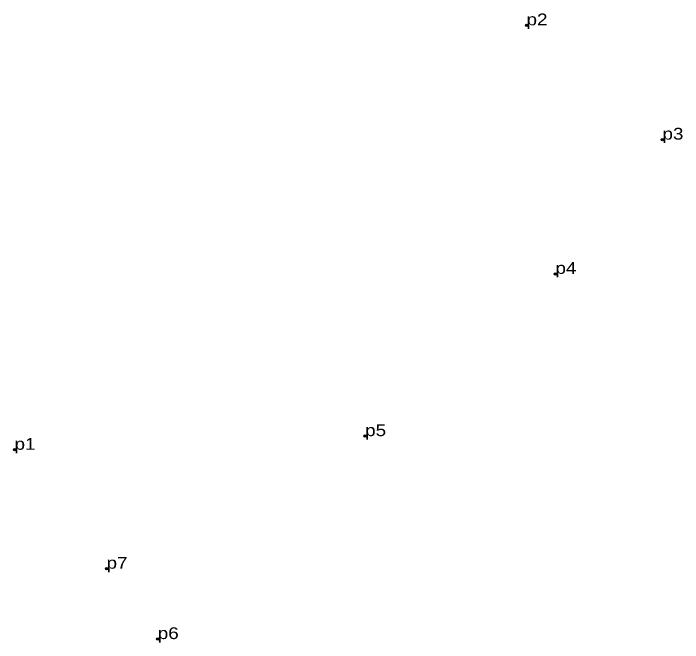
# Model space of a CAD drawing. Header units: metres. Extents: x 535239 to 555388, y 1816860 to 1852185.
# Drawn here: x 550353.7 to 550456.3, y 1819548.4 to 1819644.8 of the extents above; entities that cross this region are included whole.
import ezdxf

# ---------------------------------------------------------------- set-up
doc = ezdxf.new("R2010")
doc.units = ezdxf.units.M
doc.header["$LTSCALE"] = 0.72
doc.header["$PDMODE"] = 32
doc.header["$PDSIZE"] = 0.36
doc.layers.add('12', color=7, linetype='Continuous')
doc.layers.add('7', color=7, linetype='Continuous')

msp = doc.modelspace()

# ---------------------------------------------------------------- linework, layer by layer
at = {"layer": '7'}
for p in [(550432.37, 1819642.94), (550453.2, 1819625.43), (550436.8, 1819604.85), (550407.64, 1819580), (550353.92, 1819577.91), (550368.03, 1819559.69), (550375.85, 1819548.91)]:
    msp.add_point(p, dxfattribs=at)

# ---------------------------------------------------------------- texts
at = {"layer": '12', "width": 1.2}
for s, p in [('p2', (550432.37, 1819642.94)), ('p2', (550432.37, 1819642.94)), ('p3', (550453.2, 1819625.43)), ('p3', (550453.2, 1819625.43)), ('p4', (550436.8, 1819604.86)), ('p4', (550436.8, 1819604.86)), ('p5', (550407.64, 1819580)), ('p5', (550407.64, 1819580)), ('p1', (550353.92, 1819577.91)), ('p1', (550353.92, 1819577.91)), ('p7', (550368.02, 1819559.69)), ('p7', (550368.02, 1819559.69)), ('p6', (550375.86, 1819548.91)), ('p6', (550375.86, 1819548.91))]:
    msp.add_text(s, height=1.8, dxfattribs=at).set_placement(p)

doc.saveas('drawing.dxf')
